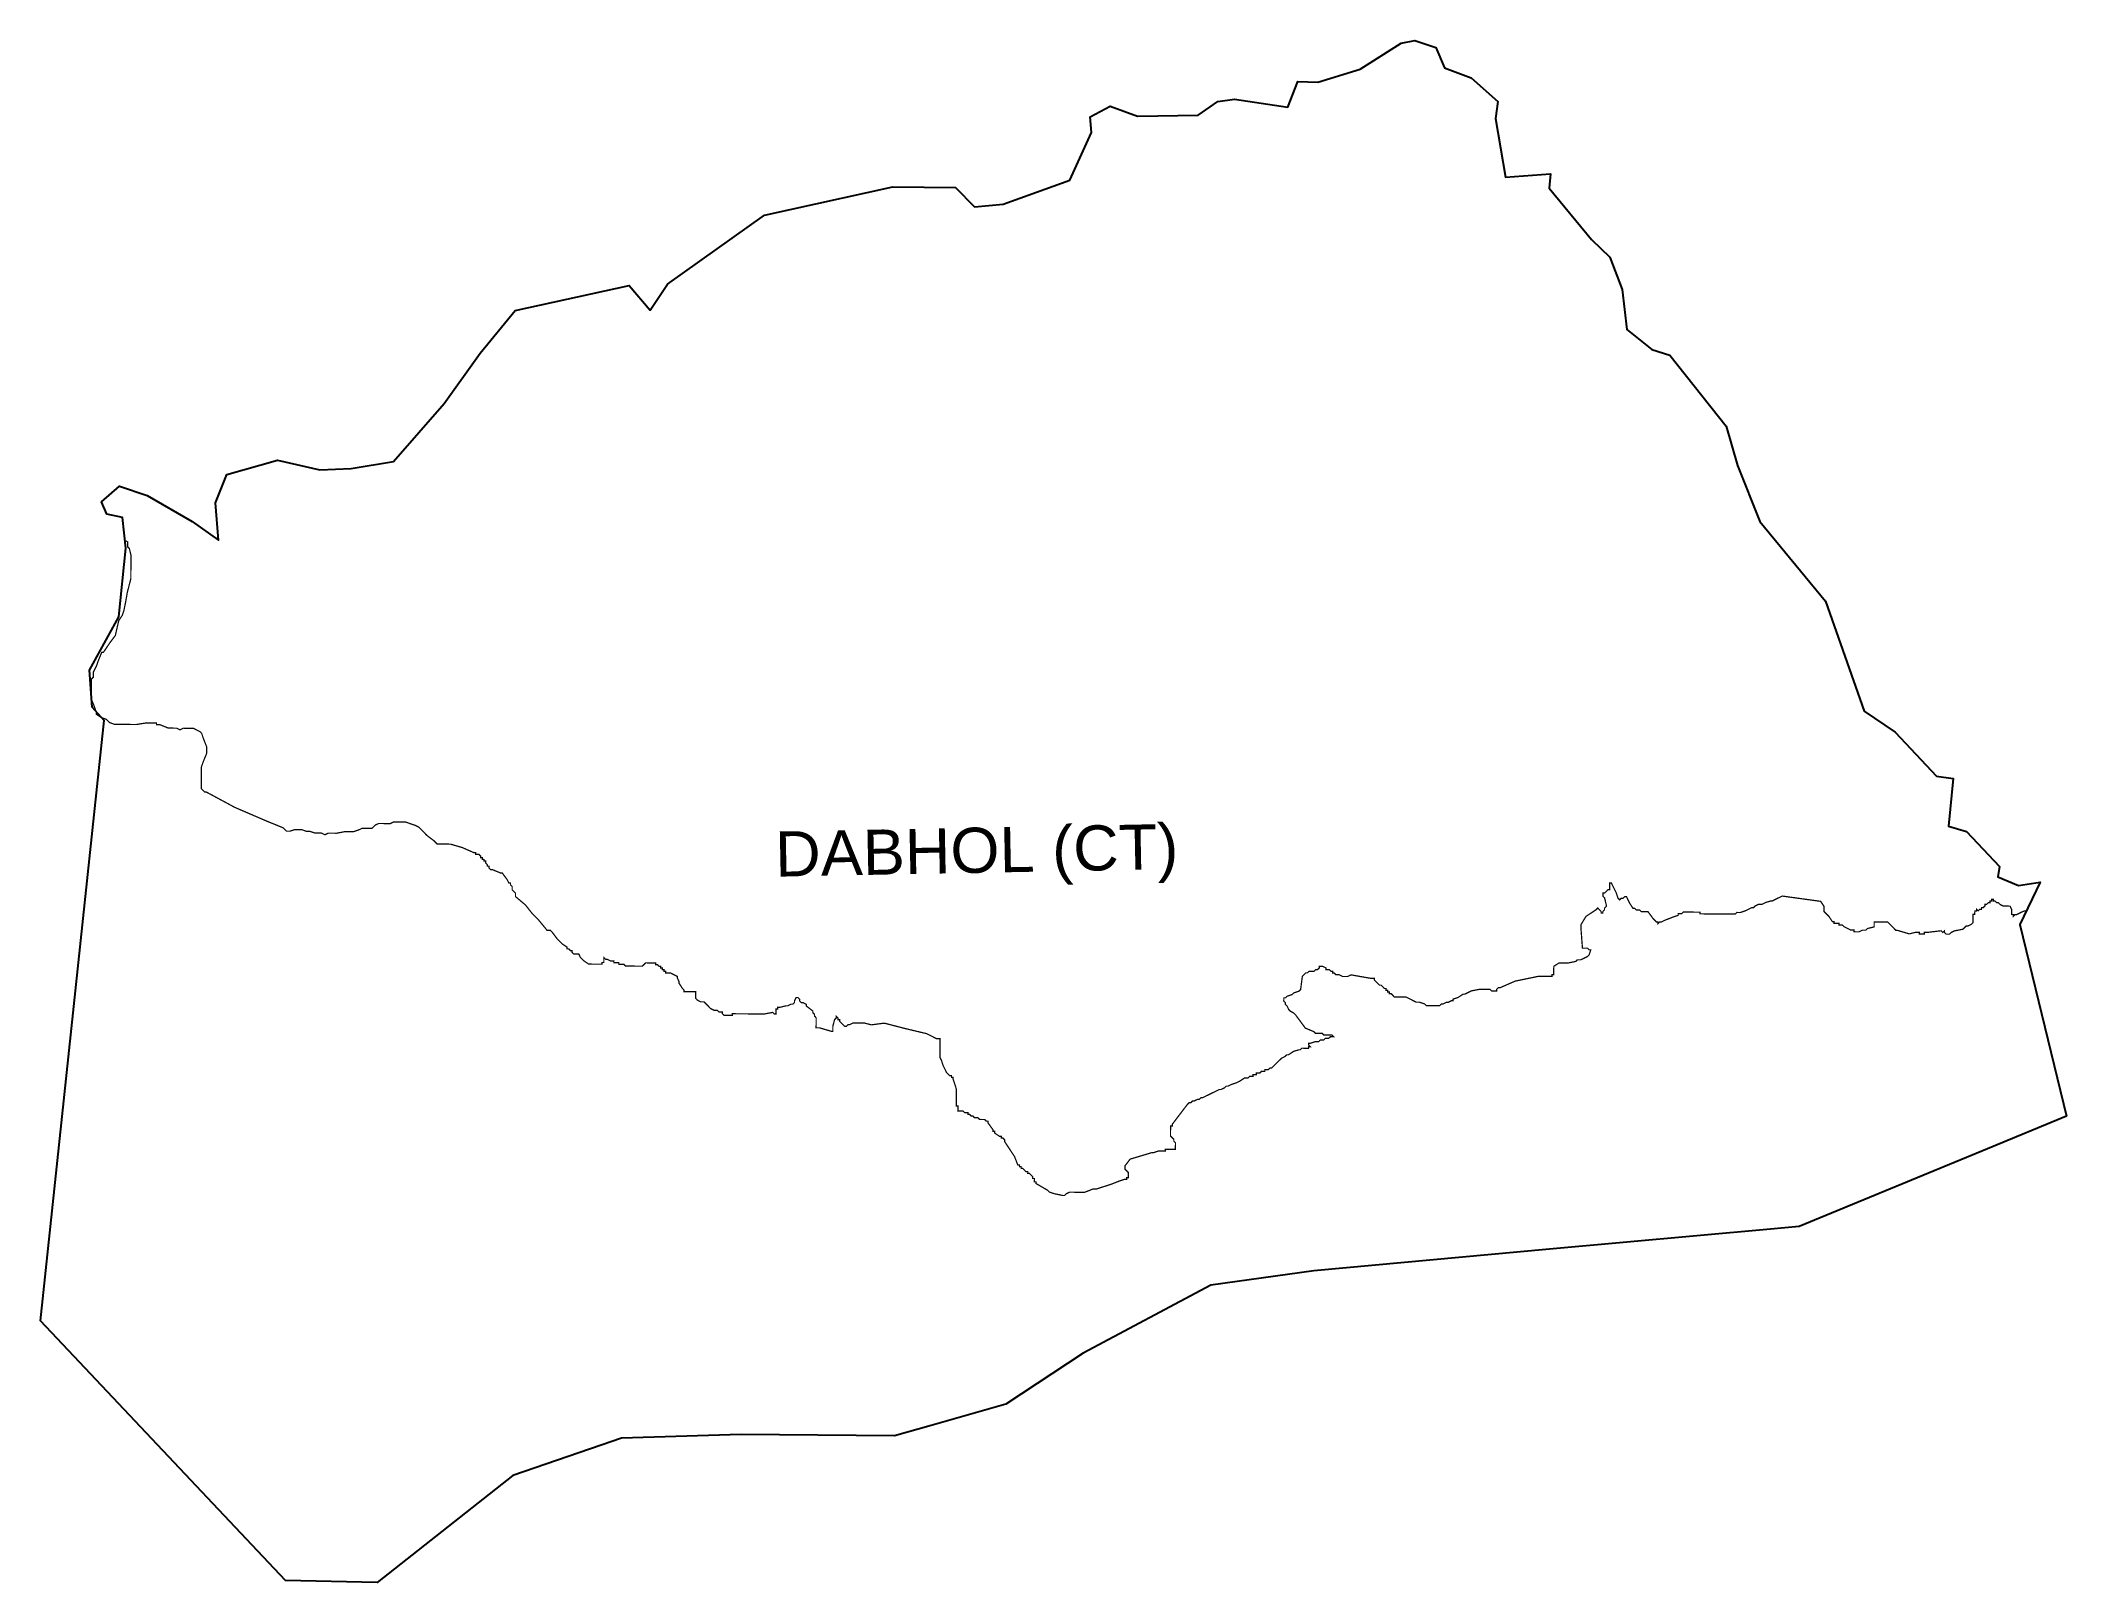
# Model space of a CAD drawing. Header units: metres. Extents: x 303788 to 308665, y 1944228 to 1947942.
import ezdxf

# ---------------------------------------------------------------- set-up
doc = ezdxf.new("R2010")
doc.units = ezdxf.units.M
for name, color, linetype in [('HAZARDS LINE', 1, 'Continuous'), ('village', 3, 'Continuous'), ('VILLAGE NAME', 250, 'Continuous')]:
    doc.layers.add(name, color=color, linetype=linetype)
doc.styles.get("Standard").update_dxf_attribs({"font": 'simplex.shx'})

msp = doc.modelspace()

# ---------------------------------------------------------------- linework, layer by layer
at = {"layer": 'HAZARDS LINE', "lineweight": 18}
msp.add_lwpolyline([(308568.6, 1945846.2, 3.02, 3.02, 0), (308561.1, 1945844.7, 3.02, 3.02, 0), (308553, 1945840.8, 3.02, 3.02, 0), (308544.9, 1945836.8, 3.02, 3.02, 0), (308540.9, 1945836.8, 3.02, 3.02, 0), (308536.8, 1945832.8, 3.02, 3.02, 0), (308536.9, 1945836.9, 3.02, 3.02, 0), (308532.8, 1945836.9, 3.02, 3.02, 0), (308532.9, 1945840.9, 3.02, 3.02, 0), (308532.9, 1945845, 3.02, 3.02, 0), (308532.9, 1945849, 3.02, 3.02, 0), (308529, 1945857.1, 3.02, 3.02, 0), (308516.9, 1945857.2, 3.02, 3.02, 0), (308512.8, 1945857.2, 3.02, 3.02, 0), (308504.8, 1945861.3, 3.02, 3.02, 0), (308500.8, 1945865.4, 3.02, 3.02, 0), (308496.8, 1945865.4, 3.02, 3.02, 0), (308492.8, 1945869.5, 3.02, 3.02, 0), (308488.7, 1945869.5, 3.02, 3.02, 0), (308488.8, 1945873.5, 3.02, 3.02, 0), (308484.7, 1945873.6, 3.02, 3.02, 0), (308484.7, 1945869.5, 3.02, 3.02, 0), (308480.7, 1945869.6, 3.02, 3.02, 0), (308480.6, 1945865.5, 3.02, 3.02, 0), (308476.6, 1945865.5, 3.02, 3.02, 0), (308472.5, 1945861.5, 3.02, 3.02, 0), (308468.5, 1945861.6, 3.02, 3.02, 0), (308468.5, 1945857.5, 3.02, 3.02, 0), (308464.4, 1945853.5, 3.02, 3.02, 0), (308460.4, 1945853.6, 3.02, 3.02, 0), (308460.3, 1945849.5, 3.02, 3.02, 0), (308456.3, 1945849.6, 3.02, 3.02, 0), (308452.2, 1945845.6, 3.02, 3.02, 0), (308448.2, 1945849.6, 3.02, 3.02, 0), (308448.2, 1945845.6, 3.02, 3.02, 0), (308444.2, 1945845.6, 3.02, 3.02, 0), (308444.1, 1945837.6, 3.02, 3.02, 0), (308440.1, 1945837.6, 3.02, 3.02, 0), (308439.9, 1945817.4, 3.02, 3.02, 0), (308435.9, 1945813.4, 3.02, 3.02, 0), (308427.8, 1945809.4, 3.02, 3.02, 0), (308423.7, 1945809.5, 3.02, 3.02, 0), (308415.6, 1945801.5, 3.02, 3.02, 0), (308395.4, 1945797.6, 3.02, 3.02, 0), (308387.3, 1945793.6, 3.02, 3.02, 0), (308383.3, 1945789.6, 3.02, 3.02, 0), (308379.2, 1945789.6, 3.02, 3.02, 0), (308375.2, 1945789.7, 3.02, 3.02, 0), (308371.2, 1945793.7, 3.02, 3.02, 0), (308371.2, 1945797.8, 3.02, 3.02, 0), (308367.2, 1945793.8, 3.02, 3.02, 0), (308363.2, 1945797.8, 3.02, 3.02, 0), (308330.9, 1945794, 3.02, 3.02, 0), (308326.8, 1945794.1, 3.02, 3.02, 0), (308322.8, 1945794.1, 3.02, 3.02, 0), (308322.8, 1945790.1, 3.02, 3.02, 0), (308318.7, 1945790.1, 3.02, 3.02, 0), (308314.7, 1945790.1, 3.02, 3.02, 0), (308310.7, 1945790.2, 3.02, 3.02, 0), (308310.7, 1945794.2, 3.02, 3.02, 0), (308302.6, 1945794.3, 3.02, 3.02, 0), (308286.5, 1945790.3, 3.02, 3.02, 0), (308258.3, 1945798.6, 3.02, 3.02, 0), (308254.3, 1945798.7, 3.02, 3.02, 0), (308234.3, 1945819, 3.02, 3.02, 0), (308222.2, 1945819.1, 3.02, 3.02, 0), (308210.1, 1945819.2, 3.02, 3.02, 0), (308206, 1945819.2, 3.02, 3.02, 0), (308202, 1945819.2, 3.02, 3.02, 0), (308202, 1945815.2, 3.02, 3.02, 0), (308201.9, 1945807.1, 3.02, 3.02, 0), (308185.7, 1945803.2, 3.02, 3.02, 0), (308181.7, 1945799.2, 3.02, 3.02, 0), (308173.6, 1945799.3, 3.02, 3.02, 0), (308165.5, 1945795.3, 3.02, 3.02, 0), (308157.4, 1945795.3, 3.02, 3.02, 0), (308153.4, 1945795.4, 3.02, 3.02, 0), (308153.4, 1945799.4, 3.02, 3.02, 0), (308149.4, 1945799.4, 3.02, 3.02, 0), (308145.4, 1945799.5, 3.02, 3.02, 0), (308137.3, 1945803.6, 3.02, 3.02, 0), (308129.3, 1945807.7, 3.02, 3.02, 0), (308125.3, 1945811.7, 3.02, 3.02, 0), (308121.3, 1945811.8, 3.02, 3.02, 0), (308117.2, 1945811.8, 3.02, 3.02, 0), (308117.3, 1945815.8, 3.02, 3.02, 0), (308113.2, 1945815.9, 3.02, 3.02, 0), (308109.2, 1945815.9, 3.02, 3.02, 0), (308105.2, 1945815.9, 3.02, 3.02, 0), (308105.2, 1945819.9, 3.02, 3.02, 0), (308101.2, 1945820, 3.02, 3.02, 0), (308093.2, 1945832.1, 3.02, 3.02, 0), (308085.2, 1945840.3, 3.02, 3.02, 0), (308081.2, 1945844.3, 3.02, 3.02, 0), (308081.2, 1945848.4, 3.02, 3.02, 0), (308081.2, 1945852.4, 3.02, 3.02, 0), (308081.3, 1945856.4, 3.02, 3.02, 0), (308073.3, 1945868.6, 3.02, 3.02, 0), (307980.6, 1945881.4, 3.02, 3.02, 0), (307956.4, 1945869.5, 3.02, 3.02, 0), (307952.3, 1945869.5, 3.02, 3.02, 0), (307940.2, 1945865.6, 3.02, 3.02, 0), (307932.1, 1945861.6, 3.02, 3.02, 0), (307928.1, 1945861.6, 3.02, 3.02, 0), (307924, 1945861.7, 3.02, 3.02, 0), (307915.9, 1945857.7, 3.02, 3.02, 0), (307911.9, 1945853.7, 3.02, 3.02, 0), (307907.8, 1945853.7, 3.02, 3.02, 0), (307891.6, 1945845.8, 3.02, 3.02, 0), (307879.5, 1945841.8, 3.02, 3.02, 0), (307875.5, 1945841.8, 3.02, 3.02, 0), (307871.4, 1945841.9, 3.02, 3.02, 0), (307867.4, 1945837.9, 3.02, 3.02, 0), (307863.4, 1945837.9, 3.02, 3.02, 0), (307843.2, 1945838.1, 3.02, 3.02, 0), (307835.1, 1945838.1, 3.02, 3.02, 0), (307831.1, 1945838.2, 3.02, 3.02, 0), (307827.1, 1945838.2, 3.02, 3.02, 0), (307823, 1945838.2, 3.02, 3.02, 0), (307819, 1945838.2, 3.02, 3.02, 0), (307815, 1945838.3, 3.02, 3.02, 0), (307810.9, 1945838.3, 3.02, 3.02, 0), (307806.9, 1945838.3, 3.02, 3.02, 0), (307802.9, 1945838.4, 3.02, 3.02, 0), (307798.8, 1945838.4, 3.02, 3.02, 0), (307794.8, 1945838.4, 3.02, 3.02, 0), (307790.8, 1945838.5, 3.02, 3.02, 0), (307786.7, 1945838.5, 3.02, 3.02, 0), (307782.7, 1945838.5, 3.02, 3.02, 0), (307782.7, 1945842.5, 3.02, 3.02, 0), (307778.7, 1945842.6, 3.02, 3.02, 0), (307774.7, 1945842.6, 3.02, 3.02, 0), (307770.6, 1945842.6, 3.02, 3.02, 0), (307766.6, 1945842.7, 3.02, 3.02, 0), (307762.6, 1945842.7, 3.02, 3.02, 0), (307758.5, 1945842.7, 3.02, 3.02, 0), (307754.5, 1945842.8, 3.02, 3.02, 0), (307750.5, 1945842.8, 3.02, 3.02, 0), (307746.4, 1945842.8, 3.02, 3.02, 0), (307742.4, 1945842.9, 3.02, 3.02, 0), (307738.3, 1945838.9, 3.02, 3.02, 0), (307730.3, 1945838.9, 3.02, 3.02, 0), (307730.2, 1945834.9, 3.02, 3.02, 0), (307718.1, 1945830.9, 3.02, 3.02, 0), (307697.9, 1945823, 3.02, 3.02, 0), (307689.8, 1945819, 3.02, 3.02, 0), (307685.8, 1945819.1, 3.02, 3.02, 0), (307681.7, 1945815.1, 3.02, 3.02, 0), (307681.7, 1945819.1, 3.02, 3.02, 0), (307677.7, 1945819.1, 3.02, 3.02, 0), (307669.7, 1945827.3, 3.02, 3.02, 0), (307657.7, 1945843.5, 3.02, 3.02, 0), (307649.6, 1945843.6, 3.02, 3.02, 0), (307645.6, 1945843.6, 3.02, 3.02, 0), (307641.6, 1945843.6, 3.02, 3.02, 0), (307637.6, 1945847.7, 3.02, 3.02, 0), (307633.5, 1945847.7, 3.02, 3.02, 0), (307629.5, 1945847.7, 3.02, 3.02, 0), (307625.5, 1945851.8, 3.02, 3.02, 0), (307621.5, 1945851.8, 3.02, 3.02, 0), (307613.5, 1945864, 3.02, 3.02, 0), (307605.6, 1945880.2, 3.02, 3.02, 0), (307601.5, 1945880.2, 3.02, 3.02, 0), (307597.5, 1945876.2, 3.02, 3.02, 0), (307593.4, 1945876.2, 3.02, 3.02, 0), (307589.4, 1945872.2, 3.02, 3.02, 0), (307585.4, 1945876.3, 3.02, 3.02, 0), (307581.4, 1945888.4, 3.02, 3.02, 0), (307577.4, 1945896.5, 3.02, 3.02, 0), (307569.5, 1945912.7, 3.02, 3.02, 0), (307565.5, 1945912.8, 3.02, 3.02, 0), (307565.4, 1945904.7, 3.02, 3.02, 0), (307565.4, 1945900.7, 3.02, 3.02, 0), (307565.3, 1945896.6, 3.02, 3.02, 0), (307561.3, 1945896.7, 3.02, 3.02, 0), (307557.2, 1945892.7, 3.02, 3.02, 0), (307553.2, 1945888.7, 3.02, 3.02, 0), (307549.2, 1945888.7, 3.02, 3.02, 0), (307549.1, 1945884.7, 3.02, 3.02, 0), (307549.1, 1945880.6, 3.02, 3.02, 0), (307553.1, 1945876.6, 3.02, 3.02, 0), (307557, 1945860.4, 3.02, 3.02, 0), (307557, 1945856.4, 3.02, 3.02, 0), (307552.9, 1945852.4, 3.02, 3.02, 0), (307552.9, 1945848.3, 3.02, 3.02, 0), (307548.8, 1945844.3, 3.02, 3.02, 0), (307548.8, 1945840.3, 3.02, 3.02, 0), (307544.8, 1945840.3, 3.02, 3.02, 0), (307544.8, 1945844.3, 3.02, 3.02, 0), (307540.8, 1945848.4, 3.02, 3.02, 0), (307536.8, 1945852.5, 3.02, 3.02, 0), (307532.7, 1945848.5, 3.02, 3.02, 0), (307508.4, 1945832.5, 3.02, 3.02, 0), (307496.1, 1945812.4, 3.02, 3.02, 0), (307496.1, 1945808.4, 3.02, 3.02, 0), (307496.1, 1945804.4, 3.02, 3.02, 0), (307499.8, 1945755.9, 3.02, 3.02, 0), (307503.8, 1945755.9, 3.02, 3.02, 0), (307507.8, 1945755.9, 3.02, 3.02, 0), (307511.9, 1945755.9, 3.02, 3.02, 0), (307515.9, 1945751.8, 3.02, 3.02, 0), (307519.9, 1945751.8, 3.02, 3.02, 0), (307515.8, 1945739.7, 3.02, 3.02, 0), (307511.7, 1945735.7, 3.02, 3.02, 0), (307495.5, 1945727.7, 3.02, 3.02, 0), (307491.5, 1945727.8, 3.02, 3.02, 0), (307487.4, 1945727.8, 3.02, 3.02, 0), (307483.4, 1945723.8, 3.02, 3.02, 0), (307463.2, 1945719.9, 3.02, 3.02, 0), (307447.1, 1945720, 3.02, 3.02, 0), (307443, 1945720.1, 3.02, 3.02, 0), (307430.9, 1945712.1, 3.02, 3.02, 0), (307430.8, 1945708.1, 3.02, 3.02, 0), (307430.8, 1945704, 3.02, 3.02, 0), (307430.8, 1945700, 3.02, 3.02, 0), (307430.7, 1945696, 3.02, 3.02, 0), (307430.7, 1945691.9, 3.02, 3.02, 0), (307426.7, 1945692, 3.02, 3.02, 0), (307426.6, 1945687.9, 3.02, 3.02, 0), (307422.6, 1945688, 3.02, 3.02, 0), (307418.6, 1945688, 3.02, 3.02, 0), (307414.5, 1945688, 3.02, 3.02, 0), (307410.5, 1945688, 3.02, 3.02, 0), (307406.5, 1945688.1, 3.02, 3.02, 0), (307402.4, 1945688.1, 3.02, 3.02, 0), (307398.4, 1945688.1, 3.02, 3.02, 0), (307394.4, 1945688.2, 3.02, 3.02, 0), (307337.8, 1945676.5, 3.02, 3.02, 0), (307301.4, 1945660.6, 3.02, 3.02, 0), (307297.4, 1945660.7, 3.02, 3.02, 0), (307293.3, 1945656.7, 3.02, 3.02, 0), (307293.3, 1945652.6, 3.02, 3.02, 0), (307289.3, 1945652.7, 3.02, 3.02, 0), (307285.2, 1945652.7, 3.02, 3.02, 0), (307281.2, 1945652.7, 3.02, 3.02, 0), (307277.2, 1945656.8, 3.02, 3.02, 0), (307273.1, 1945656.8, 3.02, 3.02, 0), (307269.1, 1945656.8, 3.02, 3.02, 0), (307265.1, 1945656.9, 3.02, 3.02, 0), (307261.1, 1945656.9, 3.02, 3.02, 0), (307257, 1945656.9, 3.02, 3.02, 0), (307253, 1945657, 3.02, 3.02, 0), (307232.8, 1945653.1, 3.02, 3.02, 0), (307224.7, 1945649.1, 3.02, 3.02, 0), (307216.6, 1945645.1, 3.02, 3.02, 0), (307212.6, 1945645.2, 3.02, 3.02, 0), (307200.4, 1945637.2, 3.02, 3.02, 0), (307188.3, 1945633.2, 3.02, 3.02, 0), (307188.2, 1945629.2, 3.02, 3.02, 0), (307184.2, 1945629.2, 3.02, 3.02, 0), (307176.1, 1945625.3, 3.02, 3.02, 0), (307172.1, 1945625.3, 3.02, 3.02, 0), (307164, 1945621.3, 3.02, 3.02, 0), (307160, 1945621.4, 3.02, 3.02, 0), (307155.9, 1945617.4, 3.02, 3.02, 0), (307147.8, 1945617.4, 3.02, 3.02, 0), (307143.8, 1945617.4, 3.02, 3.02, 0), (307139.8, 1945617.5, 3.02, 3.02, 0), (307135.7, 1945617.5, 3.02, 3.02, 0), (307131.7, 1945617.5, 3.02, 3.02, 0), (307127.7, 1945617.6, 3.02, 3.02, 0), (307123.6, 1945617.6, 3.02, 3.02, 0), (307119.6, 1945621.7, 3.02, 3.02, 0), (307107.6, 1945625.8, 3.02, 3.02, 0), (307103.5, 1945625.8, 3.02, 3.02, 0), (307099.5, 1945625.9, 3.02, 3.02, 0), (307075.4, 1945638.1, 3.02, 3.02, 0), (307063.3, 1945638.2, 3.02, 3.02, 0), (307055.2, 1945638.3, 3.02, 3.02, 0), (307047.2, 1945638.3, 3.02, 3.02, 0), (307043.2, 1945642.4, 3.02, 3.02, 0), (307039.2, 1945646.5, 3.02, 3.02, 0), (307035.1, 1945646.5, 3.02, 3.02, 0), (307035.1, 1945650.5, 3.02, 3.02, 0), (307031.1, 1945650.6, 3.02, 3.02, 0), (307031.1, 1945654.6, 3.02, 3.02, 0), (307027.1, 1945654.6, 3.02, 3.02, 0), (307027.1, 1945658.7, 3.02, 3.02, 0), (307023.1, 1945658.7, 3.02, 3.02, 0), (307019.1, 1945662.8, 3.02, 3.02, 0), (307015.1, 1945666.8, 3.02, 3.02, 0), (307011.1, 1945666.9, 3.02, 3.02, 0), (306999.1, 1945679, 3.02, 3.02, 0), (306999.1, 1945683.1, 3.02, 3.02, 0), (306995.1, 1945683.1, 3.02, 3.02, 0), (306991, 1945683.1, 3.02, 3.02, 0), (306942.7, 1945691.6, 3.02, 3.02, 0), (306934.6, 1945687.6, 3.02, 3.02, 0), (306926.5, 1945687.7, 3.02, 3.02, 0), (306922.5, 1945687.7, 3.02, 3.02, 0), (306914.5, 1945691.8, 3.02, 3.02, 0), (306906.4, 1945691.8, 3.02, 3.02, 0), (306902.4, 1945695.9, 3.02, 3.02, 0), (306898.4, 1945695.9, 3.02, 3.02, 0), (306898.4, 1945700, 3.02, 3.02, 0), (306894.4, 1945700, 3.02, 3.02, 0), (306890.4, 1945704.1, 3.02, 3.02, 0), (306882.3, 1945704.1, 3.02, 3.02, 0), (306882.3, 1945708.2, 3.02, 3.02, 0), (306874.3, 1945712.3, 3.02, 3.02, 0), (306866.2, 1945712.3, 3.02, 3.02, 0), (306866.2, 1945708.3, 3.02, 3.02, 0), (306862.1, 1945704.3, 3.02, 3.02, 0), (306858.1, 1945704.3, 3.02, 3.02, 0), (306854, 1945700.3, 3.02, 3.02, 0), (306841.9, 1945700.4, 3.02, 3.02, 0), (306837.9, 1945696.4, 3.02, 3.02, 0), (306833.8, 1945696.4, 3.02, 3.02, 0), (306825.7, 1945688.4, 3.02, 3.02, 0), (306821.4, 1945656.2, 3.02, 3.02, 0), (306817.4, 1945652.2, 3.02, 3.02, 0), (306805.2, 1945648.2, 3.02, 3.02, 0), (306801.2, 1945644.2, 3.02, 3.02, 0), (306789.1, 1945640.3, 3.02, 3.02, 0), (306785, 1945636.3, 3.02, 3.02, 0), (306781, 1945636.3, 3.02, 3.02, 0), (306780.9, 1945628.3, 3.02, 3.02, 0), (306784.9, 1945624.2, 3.02, 3.02, 0), (306784.9, 1945620.2, 3.02, 3.02, 0), (306788.9, 1945616.1, 3.02, 3.02, 0), (306792.8, 1945608, 3.02, 3.02, 0), (306796.8, 1945603.9, 3.02, 3.02, 0), (306804.9, 1945599.8, 3.02, 3.02, 0), (306808.9, 1945595.8, 3.02, 3.02, 0), (306832.8, 1945563.3, 3.02, 3.02, 0), (306852.9, 1945555.1, 3.02, 3.02, 0), (306856.9, 1945551, 3.02, 3.02, 0), (306873.1, 1945550.9, 3.02, 3.02, 0), (306877.1, 1945546.9, 3.02, 3.02, 0), (306897.2, 1945546.7, 3.02, 3.02, 0), (306901.2, 1945542.6, 3.02, 3.02, 0), (306893.2, 1945542.7, 3.02, 3.02, 0), (306889.1, 1945538.7, 3.02, 3.02, 0), (306881, 1945538.8, 3.02, 3.02, 0), (306877, 1945534.8, 3.02, 3.02, 0), (306868.9, 1945534.8, 3.02, 3.02, 0), (306864.9, 1945530.8, 3.02, 3.02, 0), (306856.8, 1945530.9, 3.02, 3.02, 0), (306844.7, 1945526.9, 3.02, 3.02, 0), (306840.6, 1945527, 3.02, 3.02, 0), (306840.6, 1945522.9, 3.02, 3.02, 0), (306844.6, 1945518.9, 3.02, 3.02, 0), (306840.6, 1945518.9, 3.02, 3.02, 0), (306840.5, 1945514.9, 3.02, 3.02, 0), (306824.4, 1945515, 3.02, 3.02, 0), (306820.3, 1945511, 3.02, 3.02, 0), (306816.3, 1945511, 3.02, 3.02, 0), (306804.2, 1945507.1, 3.02, 3.02, 0), (306792, 1945499.1, 3.02, 3.02, 0), (306788, 1945499.1, 3.02, 3.02, 0), (306783.9, 1945495.1, 3.02, 3.02, 0), (306775.8, 1945491.1, 3.02, 3.02, 0), (306771.8, 1945487.1, 3.02, 3.02, 0), (306767.7, 1945483.1, 3.02, 3.02, 0), (306751.4, 1945467.1, 3.02, 3.02, 0), (306747.4, 1945467.2, 3.02, 3.02, 0), (306743.3, 1945463.2, 3.02, 3.02, 0), (306735.3, 1945463.2, 3.02, 3.02, 0), (306735.3, 1945459.2, 3.02, 3.02, 0), (306727.2, 1945459.2, 3.02, 3.02, 0), (306723.1, 1945455.2, 3.02, 3.02, 0), (306715.1, 1945455.3, 3.02, 3.02, 0), (306715, 1945451.3, 3.02, 3.02, 0), (306707, 1945451.3, 3.02, 3.02, 0), (306706.9, 1945447.3, 3.02, 3.02, 0), (306698.9, 1945447.4, 3.02, 3.02, 0), (306694.8, 1945443.4, 3.02, 3.02, 0), (306686.7, 1945443.4, 3.02, 3.02, 0), (306674.6, 1945435.4, 3.02, 3.02, 0), (306666.5, 1945431.5, 3.02, 3.02, 0), (306654.4, 1945427.5, 3.02, 3.02, 0), (306646.3, 1945423.5, 3.02, 3.02, 0), (306642.2, 1945423.6, 3.02, 3.02, 0), (306638.2, 1945419.6, 3.02, 3.02, 0), (306630.1, 1945415.6, 3.02, 3.02, 0), (306626, 1945415.6, 3.02, 3.02, 0), (306585.5, 1945395.8, 3.02, 3.02, 0), (306581.5, 1945395.8, 3.02, 3.02, 0), (306577.5, 1945391.8, 3.02, 3.02, 0), (306573.4, 1945391.8, 3.02, 3.02, 0), (306565.3, 1945387.9, 3.02, 3.02, 0), (306561.3, 1945387.9, 3.02, 3.02, 0), (306557.2, 1945383.9, 3.02, 3.02, 0), (306553.2, 1945383.9, 3.02, 3.02, 0), (306549.1, 1945379.9, 3.02, 3.02, 0), (306512.5, 1945331.8, 3.02, 3.02, 0), (306512.4, 1945327.7, 3.02, 3.02, 0), (306508.4, 1945327.8, 3.02, 3.02, 0), (306508.2, 1945303.6, 3.02, 3.02, 0), (306516.2, 1945295.5, 3.02, 3.02, 0), (306516.2, 1945291.4, 3.02, 3.02, 0), (306520.2, 1945287.4, 3.02, 3.02, 0), (306520.1, 1945271.2, 3.02, 3.02, 0), (306495.9, 1945271.4, 3.02, 3.02, 0), (306495.9, 1945267.4, 3.02, 3.02, 0), (306479.7, 1945267.5, 3.02, 3.02, 0), (306467.6, 1945263.5, 3.02, 3.02, 0), (306463.6, 1945263.6, 3.02, 3.02, 0), (306411, 1945247.8, 3.02, 3.02, 0), (306398.8, 1945231.8, 3.02, 3.02, 0), (306398.7, 1945223.7, 3.02, 3.02, 0), (306402.7, 1945219.7, 3.02, 3.02, 0), (306406.7, 1945215.6, 3.02, 3.02, 0), (306406.6, 1945203.5, 3.02, 3.02, 0), (306402.6, 1945203.5, 3.02, 3.02, 0), (306402.6, 1945199.5, 3.02, 3.02, 0), (306398.5, 1945199.5, 3.02, 3.02, 0), (306386.4, 1945195.6, 3.02, 3.02, 0), (306366.2, 1945187.7, 3.02, 3.02, 0), (306329.8, 1945175.8, 3.02, 3.02, 0), (306321.7, 1945175.9, 3.02, 3.02, 0), (306301.5, 1945168, 3.02, 3.02, 0), (306265.2, 1945168.3, 3.02, 3.02, 0), (306257.1, 1945164.3, 3.02, 3.02, 0), (306253.1, 1945160.3, 3.02, 3.02, 0), (306249, 1945160.3, 3.02, 3.02, 0), (306228.9, 1945164.5, 3.02, 3.02, 0), (306216.8, 1945168.6, 3.02, 3.02, 0), (306212.8, 1945172.7, 3.02, 3.02, 0), (306184.7, 1945189, 3.02, 3.02, 0), (306184.7, 1945193.1, 3.02, 3.02, 0), (306180.7, 1945193.1, 3.02, 3.02, 0), (306180.8, 1945201.2, 3.02, 3.02, 0), (306176.7, 1945201.2, 3.02, 3.02, 0), (306176.8, 1945205.2, 3.02, 3.02, 0), (306172.8, 1945209.3, 3.02, 3.02, 0), (306168.8, 1945213.4, 3.02, 3.02, 0), (306164.7, 1945213.4, 3.02, 3.02, 0), (306164.8, 1945217.4, 3.02, 3.02, 0), (306160.7, 1945217.5, 3.02, 3.02, 0), (306152.7, 1945225.6, 3.02, 3.02, 0), (306148.7, 1945225.6, 3.02, 3.02, 0), (306148.7, 1945229.7, 3.02, 3.02, 0), (306144.7, 1945229.7, 3.02, 3.02, 0), (306144.7, 1945233.7, 3.02, 3.02, 0), (306140.7, 1945233.7, 3.02, 3.02, 0), (306132.8, 1945254, 3.02, 3.02, 0), (306108.8, 1945290.5, 3.02, 3.02, 0), (306108.9, 1945294.5, 3.02, 3.02, 0), (306104.9, 1945298.6, 3.02, 3.02, 0), (306100.8, 1945298.6, 3.02, 3.02, 0), (306100.9, 1945302.6, 3.02, 3.02, 0), (306096.8, 1945302.7, 3.02, 3.02, 0), (306084.8, 1945310.8, 3.02, 3.02, 0), (306084.8, 1945314.8, 3.02, 3.02, 0), (306080.8, 1945314.9, 3.02, 3.02, 0), (306080.8, 1945318.9, 3.02, 3.02, 0), (306068.9, 1945335.1, 3.02, 3.02, 0), (306068.9, 1945339.2, 3.02, 3.02, 0), (306064.9, 1945339.2, 3.02, 3.02, 0), (306060.8, 1945343.3, 3.02, 3.02, 0), (306048.7, 1945343.4, 3.02, 3.02, 0), (306044.7, 1945347.4, 3.02, 3.02, 0), (306036.7, 1945347.5, 3.02, 3.02, 0), (306032.7, 1945351.5, 3.02, 3.02, 0), (306028.6, 1945351.6, 3.02, 3.02, 0), (306024.6, 1945355.6, 3.02, 3.02, 0), (306020.6, 1945355.7, 3.02, 3.02, 0), (306020.6, 1945359.7, 3.02, 3.02, 0), (306012.6, 1945359.8, 3.02, 3.02, 0), (306008.6, 1945363.8, 3.02, 3.02, 0), (305996.5, 1945363.9, 3.02, 3.02, 0), (305996.6, 1945376, 3.02, 3.02, 0), (305992.5, 1945376, 3.02, 3.02, 0), (305992.8, 1945416.4, 3.02, 3.02, 0), (305988.9, 1945428.5, 3.02, 3.02, 0), (305985, 1945440.6, 3.02, 3.02, 0), (305985, 1945444.7, 3.02, 3.02, 0), (305981, 1945444.7, 3.02, 3.02, 0), (305981, 1945448.7, 3.02, 3.02, 0), (305976.9, 1945448.8, 3.02, 3.02, 0), (305972.9, 1945452.8, 3.02, 3.02, 0), (305968.9, 1945456.9, 3.02, 3.02, 0), (305961, 1945473.1, 3.02, 3.02, 0), (305957.1, 1945485.2, 3.02, 3.02, 0), (305953.1, 1945493.3, 3.02, 3.02, 0), (305953.4, 1945537.7, 3.02, 3.02, 0), (305945.4, 1945537.8, 3.02, 3.02, 0), (305921.2, 1945550, 3.02, 3.02, 0), (305868.9, 1945562.5, 3.02, 3.02, 0), (305820.6, 1945575, 3.02, 3.02, 0), (305816.6, 1945575, 3.02, 3.02, 0), (305788.3, 1945571.2, 3.02, 3.02, 0), (305772.2, 1945575.4, 3.02, 3.02, 0), (305744, 1945575.6, 3.02, 3.02, 0), (305735.9, 1945571.6, 3.02, 3.02, 0), (305731.9, 1945571.6, 3.02, 3.02, 0), (305727.8, 1945567.6, 3.02, 3.02, 0), (305723.8, 1945567.7, 3.02, 3.02, 0), (305719.8, 1945571.7, 3.02, 3.02, 0), (305715.8, 1945575.8, 3.02, 3.02, 0), (305711.8, 1945579.9, 3.02, 3.02, 0), (305711.8, 1945583.9, 3.02, 3.02, 0), (305707.7, 1945583.9, 3.02, 3.02, 0), (305707.8, 1945588, 3.02, 3.02, 0), (305703.8, 1945592, 3.02, 3.02, 0), (305703.7, 1945588, 3.02, 3.02, 0), (305699.7, 1945584, 3.02, 3.02, 0), (305695.5, 1945567.9, 3.02, 3.02, 0), (305695.4, 1945555.8, 3.02, 3.02, 0), (305691.4, 1945555.8, 3.02, 3.02, 0), (305663.2, 1945564.1, 3.02, 3.02, 0), (305655.2, 1945564.1, 3.02, 3.02, 0), (305655.4, 1945588.3, 3.02, 3.02, 0), (305651.4, 1945592.4, 3.02, 3.02, 0), (305651.4, 1945596.4, 3.02, 3.02, 0), (305647.4, 1945600.5, 3.02, 3.02, 0), (305647.4, 1945604.5, 3.02, 3.02, 0), (305631.4, 1945616.8, 3.02, 3.02, 0), (305631.4, 1945620.8, 3.02, 3.02, 0), (305623.4, 1945624.9, 3.02, 3.02, 0), (305619.3, 1945624.9, 3.02, 3.02, 0), (305615.3, 1945629, 3.02, 3.02, 0), (305615.4, 1945633, 3.02, 3.02, 0), (305611.4, 1945637.1, 3.02, 3.02, 0), (305607.3, 1945637.1, 3.02, 3.02, 0), (305603.2, 1945629.1, 3.02, 3.02, 0), (305603.2, 1945625, 3.02, 3.02, 0), (305599.1, 1945621, 3.02, 3.02, 0), (305595.1, 1945621.1, 3.02, 3.02, 0), (305587, 1945617.1, 3.02, 3.02, 0), (305583, 1945617.1, 3.02, 3.02, 0), (305566.8, 1945613.2, 3.02, 3.02, 0), (305562.8, 1945613.2, 3.02, 3.02, 0), (305562.7, 1945609.2, 3.02, 3.02, 0), (305558.7, 1945609.2, 3.02, 3.02, 0), (305558.6, 1945597.1, 3.02, 3.02, 0), (305554.6, 1945597.2, 3.02, 3.02, 0), (305550.6, 1945601.2, 3.02, 3.02, 0), (305530.4, 1945597.4, 3.02, 3.02, 0), (305453.8, 1945597.9, 3.02, 3.02, 0), (305453.7, 1945593.9, 3.02, 3.02, 0), (305433.6, 1945594.1, 3.02, 3.02, 0), (305429.6, 1945598.1, 3.02, 3.02, 0), (305429.6, 1945602.2, 3.02, 3.02, 0), (305421.5, 1945602.2, 3.02, 3.02, 0), (305417.5, 1945606.3, 3.02, 3.02, 0), (305409.5, 1945606.3, 3.02, 3.02, 0), (305401.4, 1945610.4, 3.02, 3.02, 0), (305385.4, 1945626.7, 3.02, 3.02, 0), (305377.4, 1945626.7, 3.02, 3.02, 0), (305369.3, 1945630.8, 3.02, 3.02, 0), (305365.3, 1945634.9, 3.02, 3.02, 0), (305365.4, 1945651, 3.02, 3.02, 0), (305337.2, 1945651.3, 3.02, 3.02, 0), (305337.2, 1945655.3, 3.02, 3.02, 0), (305333.2, 1945659.4, 3.02, 3.02, 0), (305325.3, 1945671.5, 3.02, 3.02, 0), (305325.3, 1945675.5, 3.02, 3.02, 0), (305321.3, 1945683.6, 3.02, 3.02, 0), (305321.4, 1945687.7, 3.02, 3.02, 0), (305305.3, 1945695.9, 3.02, 3.02, 0), (305293.2, 1945696, 3.02, 3.02, 0), (305293.2, 1945700, 3.02, 3.02, 0), (305289.2, 1945700, 3.02, 3.02, 0), (305289.2, 1945704.1, 3.02, 3.02, 0), (305285.2, 1945704.1, 3.02, 3.02, 0), (305285.2, 1945708.1, 3.02, 3.02, 0), (305281.2, 1945708.1, 3.02, 3.02, 0), (305281.2, 1945712.2, 3.02, 3.02, 0), (305277.2, 1945712.2, 3.02, 3.02, 0), (305273.2, 1945716.3, 3.02, 3.02, 0), (305269.1, 1945716.3, 3.02, 3.02, 0), (305269.2, 1945720.3, 3.02, 3.02, 0), (305245, 1945720.5, 3.02, 3.02, 0), (305240.9, 1945716.5, 3.02, 3.02, 0), (305236.8, 1945712.5, 3.02, 3.02, 0), (305196.5, 1945712.8, 3.02, 3.02, 0), (305192.5, 1945716.9, 3.02, 3.02, 0), (305180.4, 1945717, 3.02, 3.02, 0), (305180.4, 1945721, 3.02, 3.02, 0), (305168.3, 1945721.1, 3.02, 3.02, 0), (305168.4, 1945725.1, 3.02, 3.02, 0), (305160.3, 1945725.2, 3.02, 3.02, 0), (305152.3, 1945729.3, 3.02, 3.02, 0), (305148.2, 1945729.3, 3.02, 3.02, 0), (305144.2, 1945733.4, 3.02, 3.02, 0), (305144.2, 1945721.3, 3.02, 3.02, 0), (305140.1, 1945721.3, 3.02, 3.02, 0), (305140.1, 1945717.3, 3.02, 3.02, 0), (305107.8, 1945717.5, 3.02, 3.02, 0), (305095.8, 1945725.7, 3.02, 3.02, 0), (305087.8, 1945733.8, 3.02, 3.02, 0), (305083.8, 1945741.9, 3.02, 3.02, 0), (305071.7, 1945742, 3.02, 3.02, 0), (305067.7, 1945746.1, 3.02, 3.02, 0), (305067.7, 1945750.1, 3.02, 3.02, 0), (305063.7, 1945750.1, 3.02, 3.02, 0), (305059.7, 1945754.2, 3.02, 3.02, 0), (305055.7, 1945754.2, 3.02, 3.02, 0), (305055.7, 1945758.3, 3.02, 3.02, 0), (305043.7, 1945766.4, 3.02, 3.02, 0), (305031.7, 1945778.6, 3.02, 3.02, 0), (305019.7, 1945794.8, 3.02, 3.02, 0), (305015.7, 1945798.9, 3.02, 3.02, 0), (305007.6, 1945799, 3.02, 3.02, 0), (304987.6, 1945823.3, 3.02, 3.02, 0), (304971.6, 1945839.6, 3.02, 3.02, 0), (304955.6, 1945859.9, 3.02, 3.02, 0), (304931.6, 1945880.2, 3.02, 3.02, 0), (304931.7, 1945888.3, 3.02, 3.02, 0), (304923.7, 1945896.4, 3.02, 3.02, 0), (304923.7, 1945904.5, 3.02, 3.02, 0), (304919.7, 1945908.5, 3.02, 3.02, 0), (304919.7, 1945912.6, 3.02, 3.02, 0), (304915.7, 1945912.6, 3.02, 3.02, 0), (304911.7, 1945920.7, 3.02, 3.02, 0), (304899.8, 1945936.9, 3.02, 3.02, 0), (304895.7, 1945936.9, 3.02, 3.02, 0), (304875.6, 1945945.2, 3.02, 3.02, 0), (304871.6, 1945945.2, 3.02, 3.02, 0), (304867.6, 1945949.3, 3.02, 3.02, 0), (304867.6, 1945953.3, 3.02, 3.02, 0), (304863.6, 1945953.3, 3.02, 3.02, 0), (304863.6, 1945957.4, 3.02, 3.02, 0), (304859.6, 1945961.4, 3.02, 3.02, 0), (304859.6, 1945965.5, 3.02, 3.02, 0), (304855.6, 1945965.5, 3.02, 3.02, 0), (304855.6, 1945969.5, 3.02, 3.02, 0), (304851.6, 1945969.6, 3.02, 3.02, 0), (304851.6, 1945973.6, 3.02, 3.02, 0), (304847.6, 1945973.6, 3.02, 3.02, 0), (304847.6, 1945977.6, 3.02, 3.02, 0), (304843.6, 1945981.7, 3.02, 3.02, 0), (304835.6, 1945981.8, 3.02, 3.02, 0), (304835.6, 1945985.8, 3.02, 3.02, 0), (304831.6, 1945985.8, 3.02, 3.02, 0), (304803.4, 1945998.2, 3.02, 3.02, 0), (304775.3, 1946006.4, 3.02, 3.02, 0), (304743, 1946006.7, 3.02, 3.02, 0), (304735, 1946014.8, 3.02, 3.02, 0), (304718.9, 1946027, 3.02, 3.02, 0), (304698.9, 1946047.3, 3.02, 3.02, 0), (304690.9, 1946051.4, 3.02, 3.02, 0), (304666.8, 1946059.7, 3.02, 3.02, 0), (304638.5, 1946059.9, 3.02, 3.02, 0), (304630.4, 1946055.9, 3.02, 3.02, 0), (304602.2, 1946056.1, 3.02, 3.02, 0), (304594.1, 1946052.2, 3.02, 3.02, 0), (304586, 1946044.2, 3.02, 3.02, 0), (304561.8, 1946044.3, 3.02, 3.02, 0), (304553.7, 1946040.4, 3.02, 3.02, 0), (304541.6, 1946036.4, 3.02, 3.02, 0), (304521.4, 1946036.6, 3.02, 3.02, 0), (304501.2, 1946032.7, 3.02, 3.02, 0), (304481, 1946032.9, 3.02, 3.02, 0), (304472.9, 1946028.9, 3.02, 3.02, 0), (304464.9, 1946033, 3.02, 3.02, 0), (304448.8, 1946033.1, 3.02, 3.02, 0), (304436.7, 1946037.2, 3.02, 3.02, 0), (304428.6, 1946037.3, 3.02, 3.02, 0), (304416.6, 1946041.4, 3.02, 3.02, 0), (304400.4, 1946041.5, 3.02, 3.02, 0), (304388.3, 1946037.6, 3.02, 3.02, 0), (304380.2, 1946037.7, 3.02, 3.02, 0), (304372.2, 1946045.8, 3.02, 3.02, 0), (304332, 1946062.2, 3.02, 3.02, 0), (304255.7, 1946095.1, 3.02, 3.02, 0), (304187.4, 1946131.9, 3.02, 3.02, 0), (304183.3, 1946131.9, 3.02, 3.02, 0), (304179.3, 1946136, 3.02, 3.02, 0), (304175.3, 1946140, 3.02, 3.02, 0), (304175.7, 1946192.5, 3.02, 3.02, 0), (304179.9, 1946204.5, 3.02, 3.02, 0), (304188.1, 1946224.7, 3.02, 3.02, 0), (304188.2, 1946240.8, 3.02, 3.02, 0), (304180.3, 1946261, 3.02, 3.02, 0), (304176.3, 1946273.1, 3.02, 3.02, 0), (304172.3, 1946277.2, 3.02, 3.02, 0), (304156.3, 1946285.4, 3.02, 3.02, 0), (304132.1, 1946285.6, 3.02, 3.02, 0), (304124, 1946281.6, 3.02, 3.02, 0), (304115.9, 1946285.7, 3.02, 3.02, 0), (304095.8, 1946285.9, 3.02, 3.02, 0), (304075.7, 1946294.1, 3.02, 3.02, 0), (304067.6, 1946294.1, 3.02, 3.02, 0), (304067.6, 1946298.2, 3.02, 3.02, 0), (304043.4, 1946298.4, 3.02, 3.02, 0), (304019.2, 1946294.5, 3.02, 3.02, 0), (303966.8, 1946294.9, 3.02, 3.02, 0), (303954.7, 1946299, 3.02, 3.02, 0), (303946.7, 1946307.2, 3.02, 3.02, 0), (303934.6, 1946311.3, 3.02, 3.02, 0), (303922.6, 1946319.4, 3.02, 3.02, 0), (303922.6, 1946323.5, 3.02, 3.02, 0), (303918.7, 1946335.6, 3.02, 3.02, 0), (303910.8, 1946355.8, 3.02, 3.02, 0), (303911.1, 1946404.2, 3.02, 3.02, 0), (303915.2, 1946408.2, 3.02, 3.02, 0), (303915.3, 1946420.3, 3.02, 3.02, 0), (303923.5, 1946436.4, 3.02, 3.02, 0), (303927.6, 1946448.5, 3.02, 3.02, 0), (303935.8, 1946468.6, 3.02, 3.02, 0), (303939.9, 1946468.6, 3.02, 3.02, 0), (303956.2, 1946492.6, 3.02, 3.02, 0), (303968.4, 1946508.7, 3.02, 3.02, 0), (303976.7, 1946544.9, 3.02, 3.02, 0), (303984.9, 1946557, 3.02, 3.02, 0), (303989, 1946569, 3.02, 3.02, 0), (303993.2, 1946589.2, 3.02, 3.02, 0), (303997.4, 1946613.3, 3.02, 3.02, 0), (304001.6, 1946629.4, 3.02, 3.02, 0), (304005.7, 1946645.5, 3.02, 3.02, 0), (304006.1, 1946702, 3.02, 3.02, 0), (304002.2, 1946718.2, 3.02, 3.02, 0), (303998.2, 1946722.2, 3.02, 3.02, 0), (303998.3, 1946734.3, 3.02, 3.02, 0), (303991.8, 1946737.7, 3.02, 3.02, 0)], format="xyseb", dxfattribs=at)
at = {"layer": 'village', "flags": 128}
msp.add_lwpolyline([(307296.1, 1947795.1), (307290.4, 1947754.2)], dxfattribs=at)
at = {"layer": 'village', "color": 3, "true_color": 0x00ff00}
for points in [[(308664.8, 1945351.3, 0), (308474.9, 1945273, 0), (308021.2, 1945085.8, 0), (307952.2, 1945079.5, 0), (307420.6, 1945030.9, 0), (306853.6, 1944979, 0), (306605.6, 1944944, 0), (306298.4, 1944780.2, 0), (306111.6, 1944657.7, 0), (305932.2, 1944606.7, 0), (305843.9, 1944581.6, 0), (305474.9, 1944585, 0), (305186.4, 1944575.7, 0), (305138.1, 1944559.2, 0), (304925.5, 1944486.2, 0), (304599, 1944228.3, 0), (304377.7, 1944233.1, 0), (303788.4, 1944858.7, 0), (303941.7, 1946304.1, 0), (303912.7, 1946336.3, 0), (303906.1, 1946425.6, 0), (303976.7, 1946553.6, 0), (303993.9, 1946719.2, 0), (303985.5, 1946792.9, 0), (303948.2, 1946801.3, 0), (303935, 1946830.7, 0), (303978.3, 1946868.1, 0), (304045.2, 1946846.1, 0), (304153, 1946783.5, 0), (304216.8, 1946738.1, 0), (304209.8, 1946828.1, 0), (304236.7, 1946896.4, 0), (304359.1, 1946930.9, 0), (304460.3, 1946907.4, 0), (304535.8, 1946910.8, 0), (304637.6, 1946927.8, 0), (304759.7, 1947067.2, 0), (304846.8, 1947188.6, 0), (304930.7, 1947291.5, 0), (305205, 1947351.4, 0), (305255.7, 1947292.6, 0), (305297.4, 1947354.8, 0), (305530.7, 1947520.9, 0), (305840.2, 1947589.6, 0), (305990.5, 1947587.7, 0), (306036.8, 1947541.1, 0), (306105.4, 1947547.6, 0), (306266.3, 1947605.2, 0), (306318.3, 1947720.3, 0), (306314.8, 1947758.2, 0), (306362.8, 1947783.5, 0), (306428.8, 1947759.2, 0), (306574.7, 1947762, 0), (306622.3, 1947794.7, 0), (306661.9, 1947800.2, 0), (306790.6, 1947780.8, 0), (306814.5, 1947842.9, 0), (306863.1, 1947841.7, 0), (306964.7, 1947872.7, 0), (307063.5, 1947935.4, 0), (307096.4, 1947941.7, 0), (307146.5, 1947924.9, 0), (307167.5, 1947875.9, 0), (307232.1, 1947851.7, 0), (307296.1, 1947795.1, 0)], [(307290.4, 1947754.2, 0), (307314.7, 1947612.3, 0), (307422.9, 1947620.9, 0), (307419.9, 1947586.2, 0), (307521.4, 1947462.4, 0), (307566, 1947419.7, 0), (307595.3, 1947341.8, 0), (307606.8, 1947245.9, 0), (307666.5, 1947197.6, 0), (307709.9, 1947184.1, 0), (307845.9, 1947012.9, 0), (307872.8, 1946918.6, 0), (307926.9, 1946783.4, 0), (308084.5, 1946591.3, 0), (308177.6, 1946326.5, 0), (308252.3, 1946275.7, 0), (308352.2, 1946170, 0), (308392.3, 1946164.2, 0), (308380.7, 1946049.6, 0), (308424.5, 1946037.1, 0), (308503.8, 1945952.6, 0), (308499.4, 1945927.3, 0), (308549.3, 1945907, 0), (308601.5, 1945914.5, 0), (308552.6, 1945813.1, 0), (308664.8, 1945351.3, 0)]]:
    msp.add_polyline3d(points, dxfattribs=at)

# ---------------------------------------------------------------- texts
at = {"layer": 'VILLAGE NAME', "insert": (305555.4, 1946036.7), "char_height": 108.748, "attachment_point": 1, "rotation": 1.1028}
msp.add_mtext_dynamic_manual_height_columns('{\\fArial|b0|i0|c0|p34;DABHOL (CT)}', width=1571.314, gutter_width=543.7, heights=[0], dxfattribs=at)

doc.saveas('drawing.dxf')
